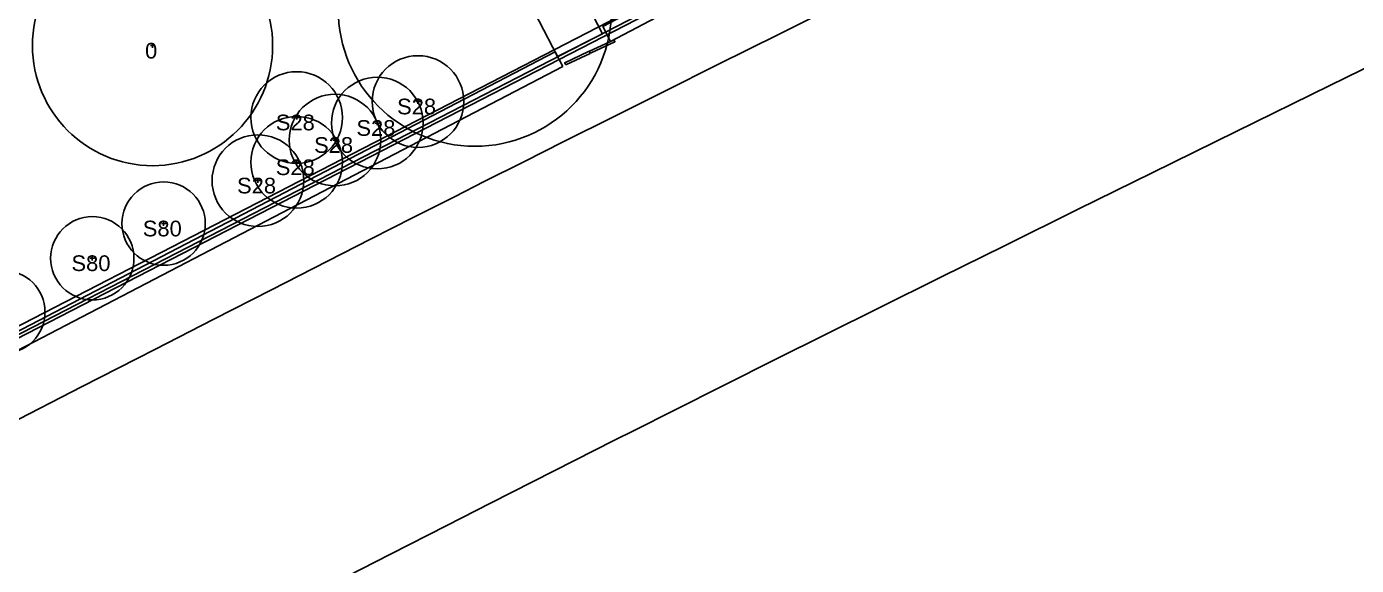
# Model space of a CAD drawing. Header units: millimetres. Extents: x 0 to 135, y -17 to 120.
# Drawn here: x 74.44 to 106.59, y 15.2 to 28.22 of the extents above; entities that cross this region are included whole.
import ezdxf

# ---------------------------------------------------------------- set-up
doc = ezdxf.new("R2010")
doc.units = ezdxf.units.MM
for name, color, linetype in [('Custom Model', 7, 'Continuous'), ('Edging', 7, 'Continuous'), ('Label', 7, 'Continuous'), ('Lot Boundary', 7, 'Continuous'), ('Path', 7, 'Continuous'), ('Plan View', 7, 'Continuous'), ('Plant', 7, 'Continuous'), ('Region', 7, 'Continuous'), ('Road', 7, 'Continuous')]:
    doc.layers.add(name, color=color, linetype=linetype)
picture_1 = doc.add_image_def('image1.jpg', size_in_pixel=(8192, 8192))

# ---------------------------------------------------------------- blocks, each defined once
blk = doc.blocks.new('1')
at = {"flags": 1}
for tag in ['Export Name', 'Export Layer']:
    blk.add_attdef(tag, (0, 0), '', height=0.0254, dxfattribs=at)
at = {"layer": 'Plan View'}
image = blk.add_image(picture_1, insert=(0, 0), size_in_units=(120, 120), dxfattribs=dict(at, fade=50))
image.dxf.flags = 7
blk = doc.blocks.new('2')
at = {"layer": 'Path'}
blk.add_lwpolyline([(83.046, 38.308), (88.365, 28.048), (87.276, 27.5), (81.957, 37.759)], close=True, dxfattribs=at)
at = {"flags": 1}
for tag in ['Export Name', 'Export Layer']:
    blk.add_attdef(tag, (0, 0), '', height=0.0254, dxfattribs=at)
blk = doc.blocks.new('3')
at = {"layer": 'Road'}
for points in [[(73.998, 18.606), (75.785, 19.524), (77.537, 20.423), (78.965, 21.154), (80.358, 21.865), (81.712, 22.556), (82.765, 23.091), (83.788, 23.61), (84.78, 24.112), (85.501, 24.476), (86.456, 24.957), (87.423, 25.443), (88.646, 26.055), (89.883, 26.674), (91.133, 27.296), (92.645, 28.048), (94.168, 28.803), (95.952, 29.686), (97.738, 30.567), (99.775, 31.57), (102.05, 32.686), (104.54, 33.906), (107.691, 35.445)], [(108.665, 28.131), (105.946, 26.8), (103.682, 25.69), (101.65, 24.691), (99.865, 23.811), (98.08, 22.929), (96.554, 22.173), (95.037, 21.42), (93.782, 20.795), (92.537, 20.174), (91.305, 19.558), (90.089, 18.948), (89.128, 18.465), (88.652, 18.225), (87.686, 17.737), (86.686, 17.231), (85.656, 16.708), (84.597, 16.169), (83.235, 15.475), (81.836, 14.759)]]:
    blk.add_lwpolyline(points, dxfattribs=at)
at = {"flags": 1}
for tag in ['Export Name', 'Export Layer']:
    blk.add_attdef(tag, (0, 0), '', height=0.0254, dxfattribs=at)
blk = doc.blocks.new('27')
at = {"layer": 'Region'}
blk.add_lwpolyline([(64.821, 16.135), (47.387, 45.257), (31.439, 73.695), (29.947, 76.615), (21.269, 96.585), (28.361, 102.197), (42.114, 109.413), (68.819, 118.294), (77.639, 101.149), (82.079, 93.44), (90.775, 78.391), (103.175, 55.304), (100.566, 53.62), (108.309, 38.555)], close=True, dxfattribs=at)
at = {"flags": 1}
for tag in ['Export Name', 'Export Layer']:
    blk.add_attdef(tag, (0, 0), '', height=0.0254, dxfattribs=at)
blk = doc.blocks.new('28')
at = {"layer": 'Region'}
blk.add_lwpolyline([(43.131, 53.427), (31.098, 74.909), (21.972, 95.987), (28.756, 101.559), (42.566, 108.747), (69.055, 117.711), (103.378, 54.961), (100.793, 53.427), (108.465, 38.325), (65.34, 16.116)], close=True, dxfattribs=at)
at = {"flags": 1}
for tag in ['Export Name', 'Export Layer']:
    blk.add_attdef(tag, (0, 0), '', height=0.0254, dxfattribs=at)
blk = doc.blocks.new('204')
at = {"layer": 'Plant'}
for points in [[(85.225, 28.634), (85.326, 28.634)], [(85.276, 28.583), (85.276, 28.685)]]:
    blk.add_lwpolyline(points, dxfattribs=at)
blk.add_circle((85.276, 28.634), 3.303, dxfattribs=at)
at = {"flags": 1}
for tag in ['Export Name', 'Export Layer']:
    blk.add_attdef(tag, (0, 0), '', height=0.0254, dxfattribs=at)
blk = doc.blocks.new('220')
at = {"layer": 'Plant'}
for points in [[(77.433, 27.765), (77.535, 27.765)], [(77.484, 27.714), (77.484, 27.816)]]:
    blk.add_lwpolyline(points, dxfattribs=at)
blk.add_circle((77.484, 27.765), 2.903, dxfattribs=at)
at = {"flags": 1}
for tag in ['Export Name', 'Export Layer']:
    blk.add_attdef(tag, (0, 0), '', height=0.0254, dxfattribs=at)
blk = doc.blocks.new('234')
at = {"layer": 'Plant'}
for points in [[(82.866, 25.893), (82.968, 25.893)], [(82.917, 25.842), (82.917, 25.944)]]:
    blk.add_lwpolyline(points, dxfattribs=at)
blk.add_circle((82.917, 25.893), 1.108, dxfattribs=at)
at = {"flags": 1}
for tag in ['Export Name', 'Export Layer']:
    blk.add_attdef(tag, (0, 0), '', height=0.0254, dxfattribs=at)
blk = doc.blocks.new('235')
at = {"layer": 'Plant'}
for points in [[(80.968, 25.976), (80.968, 26.077)], [(80.917, 26.026), (81.019, 26.026)]]:
    blk.add_lwpolyline(points, dxfattribs=at)
blk.add_circle((80.968, 26.026), 1.108, dxfattribs=at)
at = {"flags": 1}
for tag in ['Export Name', 'Export Layer']:
    blk.add_attdef(tag, (0, 0), '', height=0.0254, dxfattribs=at)
blk = doc.blocks.new('236')
at = {"layer": 'Plant'}
for points in [[(79.98, 24.501), (80.082, 24.501)], [(80.031, 24.45), (80.031, 24.552)]]:
    blk.add_lwpolyline(points, dxfattribs=at)
blk.add_circle((80.031, 24.501), 1.108, dxfattribs=at)
at = {"flags": 1}
for tag in ['Export Name', 'Export Layer']:
    blk.add_attdef(tag, (0, 0), '', height=0.0254, dxfattribs=at)
blk = doc.blocks.new('237')
at = {"layer": 'Plant'}
for points in [[(80.916, 24.944), (81.018, 24.944)], [(80.967, 24.893), (80.967, 24.995)]]:
    blk.add_lwpolyline(points, dxfattribs=at)
blk.add_circle((80.967, 24.944), 1.108, dxfattribs=at)
at = {"flags": 1}
for tag in ['Export Name', 'Export Layer']:
    blk.add_attdef(tag, (0, 0), '', height=0.0254, dxfattribs=at)
blk = doc.blocks.new('238')
at = {"layer": 'Plant'}
for points in [[(81.844, 25.482), (81.945, 25.482)], [(81.895, 25.431), (81.895, 25.533)]]:
    blk.add_lwpolyline(points, dxfattribs=at)
blk.add_circle((81.895, 25.482), 1.108, dxfattribs=at)
at = {"flags": 1}
for tag in ['Export Name', 'Export Layer']:
    blk.add_attdef(tag, (0, 0), '', height=0.0254, dxfattribs=at)
blk = doc.blocks.new('244')
at = {"layer": 'Plant'}
for points in [[(75.976, 22.625), (76.078, 22.625)], [(76.027, 22.574), (76.027, 22.676)]]:
    blk.add_lwpolyline(points, dxfattribs=at)
blk.add_circle((76.027, 22.625), 1.007, dxfattribs=at)
at = {"flags": 1}
for tag in ['Export Name', 'Export Layer']:
    blk.add_attdef(tag, (0, 0), '', height=0.0254, dxfattribs=at)
blk = doc.blocks.new('245')
at = {"layer": 'Plant'}
for points in [[(77.751, 23.412), (77.751, 23.514)], [(77.701, 23.463), (77.802, 23.463)]]:
    blk.add_lwpolyline(points, dxfattribs=at)
blk.add_circle((77.751, 23.463), 1.007, dxfattribs=at)
at = {"flags": 1}
for tag in ['Export Name', 'Export Layer']:
    blk.add_attdef(tag, (0, 0), '', height=0.0254, dxfattribs=at)
blk = doc.blocks.new('250')
at = {"layer": 'Plant'}
for points in [[(73.827, 21.326), (73.928, 21.326)], [(73.877, 21.275), (73.877, 21.377)]]:
    blk.add_lwpolyline(points, dxfattribs=at)
blk.add_circle((73.877, 21.326), 1.005, dxfattribs=at)
at = {"flags": 1}
for tag in ['Export Name', 'Export Layer']:
    blk.add_attdef(tag, (0, 0), '', height=0.0254, dxfattribs=at)
blk = doc.blocks.new('253')
at = {"layer": 'Plant'}
for points in [[(83.85, 26.412), (83.952, 26.412)], [(83.901, 26.361), (83.901, 26.463)]]:
    blk.add_lwpolyline(points, dxfattribs=at)
blk.add_circle((83.901, 26.412), 1.108, dxfattribs=at)
at = {"flags": 1}
for tag in ['Export Name', 'Export Layer']:
    blk.add_attdef(tag, (0, 0), '', height=0.0254, dxfattribs=at)
blk = doc.blocks.new('383')
at = {"layer": 'Custom Model'}
for points in [[(88.071, 27.59), (88.074, 27.589), (88.084, 27.59), (88.09, 27.591), (88.66, 27.857), (88.662, 27.858), (88.663, 27.86), (88.663, 27.861), (88.663, 27.863), (88.644, 27.895), (88.643, 27.896), (88.64, 27.897), (88.629, 27.898), (88.625, 27.897), (88.051, 27.63), (88.049, 27.629), (88.048, 27.627), (88.048, 27.626), (88.048, 27.624), (88.066, 27.593), (88.069, 27.591)], [(87.471, 27.311), (87.475, 27.31), (87.483, 27.31), (87.488, 27.311), (88.06, 27.577), (88.061, 27.578), (88.063, 27.579), (88.063, 27.581), (88.063, 27.582), (88.063, 27.584), (88.045, 27.615), (88.042, 27.618), (88.041, 27.618), (88.037, 27.619), (88.028, 27.619), (88.025, 27.618), (87.451, 27.351), (87.449, 27.349), (87.449, 27.349), (87.448, 27.347), (87.448, 27.346), (87.45, 27.342), (87.468, 27.313), (87.47, 27.311)]]:
    blk.add_lwpolyline(points, close=True, dxfattribs=at)
at = {"flags": 1}
for tag in ['Export Name', 'Export Layer']:
    blk.add_attdef(tag, (0, 0), '', height=0.0254, dxfattribs=at)
blk = doc.blocks.new('384')
at = {"layer": 'Edging'}
blk.add_lwpolyline([(108.368, 38.283), (88.558, 27.865), (88.369, 28.225), (108.179, 38.643)], close=True, dxfattribs=at)
at = {"flags": 1}
for tag in ['Export Name', 'Export Layer']:
    blk.add_attdef(tag, (0, 0), '', height=0.0254, dxfattribs=at)
blk = doc.blocks.new('385')
at = {"layer": 'Lot Boundary'}
blk.add_lwpolyline([(43.065, 53.479), (31.032, 74.961), (21.906, 96.039), (28.69, 101.612), (42.5, 108.799), (68.989, 117.764), (103.311, 55.014), (100.727, 53.479), (108.399, 38.377), (65.274, 16.169)], close=True, dxfattribs=at)
at = {"flags": 1}
for tag in ['Export Name', 'Export Layer']:
    blk.add_attdef(tag, (0, 0), '', height=0.0254, dxfattribs=at)
blk = doc.blocks.new('388')
at = {"layer": 'Edging'}
blk.add_lwpolyline([(87.406, 27.257), (70.342, 18.383), (70.155, 18.743), (87.218, 27.617)], close=True, dxfattribs=at)
at = {"flags": 1}
for tag in ['Export Name', 'Export Layer']:
    blk.add_attdef(tag, (0, 0), '', height=0.0254, dxfattribs=at)
blk = doc.blocks.new('713')
at = {"flags": 1}
for tag in ['Export Name', 'Export Layer']:
    blk.add_attdef(tag, (0, 0), '', height=0.0254, dxfattribs=at)
at = {"layer": 'Label', "insert": (77.303, 27.832), "char_height": 0.37948, "attachment_point": 1}
blk.add_mtext('\\fArial|b0|i0;0', dxfattribs=at)
blk = doc.blocks.new('715')
at = {"flags": 1}
for tag in ['Export Name', 'Export Layer']:
    blk.add_attdef(tag, (0, 0), '', height=0.0254, dxfattribs=at)
at = {"layer": 'Label', "insert": (83.395, 26.482), "char_height": 0.37948, "attachment_point": 1}
blk.add_mtext('\\fArial|b0|i0;S28', dxfattribs=at)
blk = doc.blocks.new('716')
at = {"flags": 1}
for tag in ['Export Name', 'Export Layer']:
    blk.add_attdef(tag, (0, 0), '', height=0.0254, dxfattribs=at)
at = {"layer": 'Label', "insert": (82.412, 25.963), "char_height": 0.37948, "attachment_point": 1}
blk.add_mtext('\\fArial|b0|i0;S28', dxfattribs=at)
blk = doc.blocks.new('717')
at = {"flags": 1}
for tag in ['Export Name', 'Export Layer']:
    blk.add_attdef(tag, (0, 0), '', height=0.0254, dxfattribs=at)
at = {"layer": 'Label', "insert": (80.463, 26.096), "char_height": 0.37948, "attachment_point": 1}
blk.add_mtext('\\fArial|b0|i0;S28', dxfattribs=at)
blk = doc.blocks.new('719')
at = {"flags": 1}
for tag in ['Export Name', 'Export Layer']:
    blk.add_attdef(tag, (0, 0), '', height=0.0254, dxfattribs=at)
at = {"layer": 'Label', "insert": (81.389, 25.552), "char_height": 0.37948, "attachment_point": 1}
blk.add_mtext('\\fArial|b0|i0;S28', dxfattribs=at)
blk = doc.blocks.new('720')
at = {"flags": 1}
for tag in ['Export Name', 'Export Layer']:
    blk.add_attdef(tag, (0, 0), '', height=0.0254, dxfattribs=at)
at = {"layer": 'Label', "insert": (80.462, 25.014), "char_height": 0.37948, "attachment_point": 1}
blk.add_mtext('\\fArial|b0|i0;S28', dxfattribs=at)
blk = doc.blocks.new('722')
at = {"flags": 1}
for tag in ['Export Name', 'Export Layer']:
    blk.add_attdef(tag, (0, 0), '', height=0.0254, dxfattribs=at)
at = {"layer": 'Label', "insert": (79.526, 24.571), "char_height": 0.37948, "attachment_point": 1}
blk.add_mtext('\\fArial|b0|i0;S28', dxfattribs=at)
blk = doc.blocks.new('723')
at = {"flags": 1}
for tag in ['Export Name', 'Export Layer']:
    blk.add_attdef(tag, (0, 0), '', height=0.0254, dxfattribs=at)
at = {"layer": 'Label', "insert": (77.247, 23.533), "char_height": 0.37948, "attachment_point": 1}
blk.add_mtext('\\fArial|b0|i0;S80', dxfattribs=at)
blk = doc.blocks.new('725')
at = {"flags": 1}
for tag in ['Export Name', 'Export Layer']:
    blk.add_attdef(tag, (0, 0), '', height=0.0254, dxfattribs=at)
at = {"layer": 'Label', "insert": (75.523, 22.695), "char_height": 0.37948, "attachment_point": 1}
blk.add_mtext('\\fArial|b0|i0;S80', dxfattribs=at)

msp = doc.modelspace()

# ---------------------------------------------------------------- block references
at = {"layer": 'Custom Model', "color": 7}
msp.add_blockref('383', (0, 0), dxfattribs=at)
at = {"layer": 'Edging', "color": 7}
for name in ['384', '388']:
    msp.add_blockref(name, (0, 0), dxfattribs=at)
at = {"layer": 'Label', "color": 7}
for name in ['713', '715', '717', '716', '719', '720', '722', '723', '725']:
    msp.add_blockref(name, (0, 0), dxfattribs=at)
at = {"layer": 'Lot Boundary', "color": 7}
msp.add_blockref('385', (0, 0), dxfattribs=at)
at = {"layer": 'Path', "color": 7}
msp.add_blockref('2', (0, 0), dxfattribs=at)
at = {"layer": 'Plan View', "color": 7}
msp.add_blockref('1', (0, 0), dxfattribs=at)
at = {"layer": 'Plant', "color": 7}
for name in ['204', '220', '253', '235', '234', '238', '237', '236', '245', '244', '250']:
    msp.add_blockref(name, (0, 0), dxfattribs=at)
at = {"layer": 'Region', "color": 7}
for name in ['27', '28']:
    msp.add_blockref(name, (0, 0), dxfattribs=at)
at = {"layer": 'Road', "color": 7}
msp.add_blockref('3', (0, 0), dxfattribs=at)

doc.saveas('drawing.dxf')
